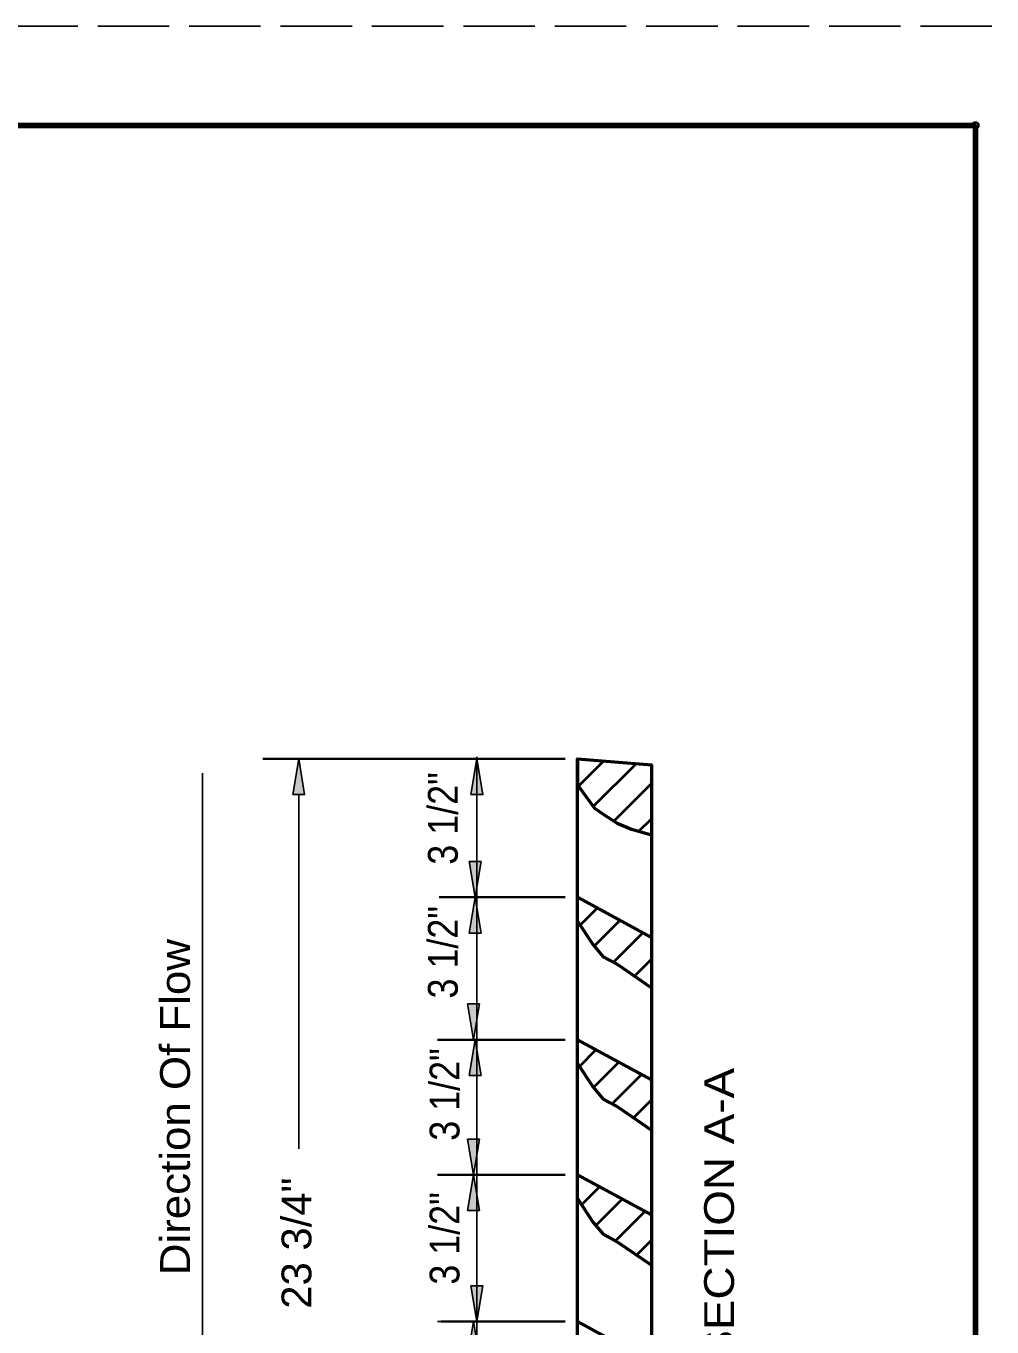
# Model space of a CAD drawing. Extents: x 36.6 to 72, y 0.5 to 22.5.
# Drawn here: x 66.97 to 71.83, y 15.92 to 22.47 of the extents above; entities that cross this region are included whole.
import ezdxf

# ---------------------------------------------------------------- set-up
doc = ezdxf.new("R2010")
doc.units = 0
doc.header["$LTSCALE"] = 0.06
doc.header["$PDMODE"] = 32
doc.header["$PDSIZE"] = 0.03
doc.linetypes.add('LONG_DASHED', pattern=[7.5, 6, -1.5])
for name, color, linetype, lineweight in [('1', 7, 'Continuous', 40), ('2', 7, 'Continuous', 13), ('4', 7, 'Continuous', 13)]:
    doc.layers.add(name, color=color, linetype=linetype, lineweight=lineweight)

msp = doc.modelspace()

# ---------------------------------------------------------------- hatches: boundary and pattern name
at = {"layer": '1'}
for points in [[(68.31117, 18.6045), (68.37117, 18.6045), (68.34117, 18.78442), (68.34117, 18.78442)], [(69.20825, 18.60458), (69.26825, 18.60458), (69.23825, 18.78458), (69.23825, 18.78458)], [(69.19875, 18.26742), (69.25875, 18.26742), (69.22867, 18.08742), (69.22867, 18.08742)], [(69.19875, 17.90742), (69.25875, 17.90742), (69.22867, 18.08742), (69.22867, 18.08742)], [(69.19033, 17.5505), (69.25033, 17.5505), (69.22033, 17.3705), (69.22033, 17.3705)], [(69.19875, 17.19042), (69.25875, 17.19042), (69.22867, 17.3705), (69.22867, 17.3705)], [(69.19033, 16.87033), (69.25033, 16.87033), (69.22033, 16.69033), (69.22033, 16.69033)], [(69.19033, 16.51033), (69.25033, 16.51033), (69.22033, 16.69033), (69.22033, 16.69033)], [(69.20825, 16.1315), (69.26825, 16.1315), (69.23825, 15.9515), (69.23825, 15.9515)], [(69.19033, 15.7715), (69.25033, 15.7715), (69.22033, 15.9515), (69.22033, 15.9515)]]:
    msp.add_hatch(color=256, dxfattribs=at).paths.add_polyline_path(points)

# ---------------------------------------------------------------- linework, layer by layer
at = {"layer": '1', "linetype": 'LONG_DASHED', "lineweight": 25}
msp.add_line((71.82992, 22.47275), (36.62992, 22.47275), dxfattribs=at)
at = {"layer": '1', "lineweight": 158}
msp.add_line((71.74658, 21.97275), (39.24658, 21.97275), dxfattribs=at)
at = {"layer": '1', "lineweight": 25}
for p, q in [((69.23825, 14.01542), (69.23825, 18.795)), ((69.68142, 18.78458), (69.04875, 18.78458)), ((70.116, 18.401), (70.116, 18.7545)), ((68.34117, 18.6045), (68.34117, 16.82183)), ((69.68142, 18.08742), (69.04875, 18.08742)), ((69.74392, 17.96767), (69.74392, 18.08742)), ((70.116, 17.632), (70.116, 17.88533)), ((69.68142, 17.3705), (69.04875, 17.3705)), ((69.74392, 17.25075), (69.74392, 17.3705)), ((70.116, 16.91517), (70.116, 17.1685)), ((69.68142, 16.69033), (69.04033, 16.69033)), ((69.74392, 16.57058), (69.74392, 16.69033)), ((70.116, 16.23492), (70.116, 16.48833)), ((69.68142, 15.9515), (69.04033, 15.9515)), ((69.74392, 15.83175), (69.74392, 15.9515))]:
    msp.add_line(p, q, dxfattribs=at)
at = {"layer": '1', "lineweight": 35}
for p, q in [((69.68142, 18.7845), (68.16117, 18.7845)), ((69.68142, 18.08742), (69.04875, 18.08742)), ((69.68142, 17.3705), (69.04033, 17.3705)), ((69.68142, 16.69033), (69.04033, 16.69033)), ((69.68142, 15.9515), (69.05825, 15.9515))]:
    msp.add_line(p, q, dxfattribs=at)
at = {"layer": '1'}
for p, q in [((69.74958, 18.6465), (69.87683, 18.77383)), ((69.82367, 18.54392), (70.04042, 18.76058)), ((69.92733, 18.47075), (70.116, 18.65942)), ((70.05275, 18.41942), (70.116, 18.48267)), ((69.75742, 17.94725), (69.8435, 18.03333)), ((69.82867, 17.84175), (69.958, 17.97117)), ((69.92467, 17.761), (70.07258, 17.90892)), ((70.03108, 17.69058), (70.116, 17.77558)), ((69.7535, 17.23625), (69.83717, 17.31992)), ((69.82425, 17.13017), (69.95175, 17.25767)), ((69.91833, 17.0475), (70.06625, 17.1955)), ((70.02533, 16.97775), (70.116, 17.06842)), ((69.76425, 16.53992), (69.85458, 16.63025)), ((69.83642, 16.43533), (69.96917, 16.568)), ((69.93583, 16.358), (70.08375, 16.50583)), ((70.04125, 16.2865), (70.116, 16.36133))]:
    msp.add_line(p, q, dxfattribs=at)
at = {"layer": '1', "lineweight": 53}
for p, q in [((69.74392, 18.08742), (70.116, 17.88533)), ((69.74392, 17.96767), (69.8235, 17.84792)), ((69.8235, 17.84792), (69.873, 17.78842)), ((69.873, 17.78842), (69.94358, 17.75092)), ((69.94358, 17.75092), (70.116, 17.632)), ((69.74392, 17.3705), (70.116, 17.1685)), ((69.74392, 17.25075), (69.8235, 17.131)), ((69.8235, 17.131), (69.873, 17.07158)), ((69.873, 17.07158), (69.94358, 17.03408)), ((69.94358, 17.03408), (70.116, 16.91517)), ((69.74392, 16.69033), (70.116, 16.48833)), ((69.74392, 16.57058), (69.8235, 16.45083)), ((69.8235, 16.45083), (69.873, 16.39133)), ((69.873, 16.39133), (69.94358, 16.35392)), ((69.94358, 16.35392), (70.116, 16.23492)), ((69.74392, 15.9515), (70.116, 15.74942))]:
    msp.add_line(p, q, dxfattribs=at)
at = {"layer": '1', "lineweight": 158}
msp.add_lwpolyline([(71.74658, 21.97275), (71.74658, 0.97275), (39.24658, 0.97275)], dxfattribs=at)
at = {"layer": '1', "lineweight": 25}
for points in [[(68.31117, 18.6045), (68.37117, 18.6045), (68.34117, 18.78442), (68.34117, 18.78442)], [(69.20825, 18.60458), (69.26825, 18.60458), (69.23825, 18.78458), (69.23825, 18.78458)], [(69.19875, 18.26742), (69.25875, 18.26742), (69.22867, 18.08742), (69.22867, 18.08742)], [(69.19875, 17.90742), (69.25875, 17.90742), (69.22867, 18.08742), (69.22867, 18.08742)], [(69.19033, 17.5505), (69.25033, 17.5505), (69.22033, 17.3705), (69.22033, 17.3705)], [(69.19875, 17.19042), (69.25875, 17.19042), (69.22867, 17.3705), (69.22867, 17.3705)], [(69.19033, 16.87033), (69.25033, 16.87033), (69.22033, 16.69033), (69.22033, 16.69033)], [(69.19033, 16.51033), (69.25033, 16.51033), (69.22033, 16.69033), (69.22033, 16.69033)], [(69.20825, 16.1315), (69.26825, 16.1315), (69.23825, 15.9515), (69.23825, 15.9515)], [(69.19033, 15.7715), (69.25033, 15.7715), (69.22033, 15.9515), (69.22033, 15.9515)]]:
    msp.add_lwpolyline(points, close=True, dxfattribs=at)
at = {"layer": '1', "lineweight": 53}
msp.add_lwpolyline([(69.74392, 14.01542), (69.74392, 18.78458), (70.116, 18.7545), (70.116, 14.01542)], close=True, dxfattribs=at)
msp.add_lwpolyline([(69.74392, 18.7845), (69.74392, 18.65425), (69.82983, 18.53542), (69.87292, 18.50517), (69.94358, 18.4605), (70.01517, 18.43025), (70.116, 18.401)], dxfattribs=at)
at = {"layer": '1'}
msp.add_point((71.74658, 21.97275), dxfattribs=at)
at = {"layer": '2', "lineweight": 25}
msp.add_line((67.85683, 15.17758), (67.85683, 18.712), dxfattribs=at)
at = {"layer": '4', "lineweight": 25}
for p, q in [((68.34117, 18.7845), (68.34125, 18.7845)), ((69.74392, 18.78458), (69.744, 18.78458)), ((69.74392, 18.7845), (69.744, 18.7845)), ((69.22875, 18.08742), (69.22883, 18.08742)), ((69.74392, 18.08742), (69.744, 18.08742)), ((69.74392, 18.08742), (69.744, 18.08742)), ((69.22875, 17.3705), (69.22883, 17.3705)), ((69.74392, 17.3705), (69.744, 17.3705)), ((69.74392, 17.3705), (69.744, 17.3705)), ((69.22033, 16.69033), (69.22042, 16.69033)), ((69.74392, 16.69033), (69.744, 16.69033)), ((69.74392, 16.69033), (69.744, 16.69033)), ((69.22033, 15.9515), (69.22042, 15.9515)), ((69.74392, 15.9515), (69.744, 15.9515)), ((69.74392, 15.9515), (69.744, 15.9515))]:
    msp.add_line(p, q, dxfattribs=at)

# ---------------------------------------------------------------- texts
at = {"layer": '1'}
for s, width, p in [('3 1/2"', 0.9, (69.14175, 18.25142)), ('3 1/2"', 0.9, (69.14175, 17.57808)), ('3 1/2"', 0.9, (69.15025, 16.86217)), ('23 3/4"', 1.05, (68.40508, 16.01633)), ('3 1/2"', 0.9, (69.15025, 16.13767))]:
    msp.add_text(s, height=0.15, rotation=90, dxfattribs=dict(at, width=width)).set_placement(p)
at = {"layer": '2'}
for s, width, p in [('Direction Of Flow', 1.1, (67.79408, 16.18533)), ('SECTION A-A', 1.15, (70.53167, 15.75492))]:
    msp.add_text(s, height=0.15, rotation=90, dxfattribs=dict(at, width=width)).set_placement(p)

doc.saveas('drawing.dxf')
